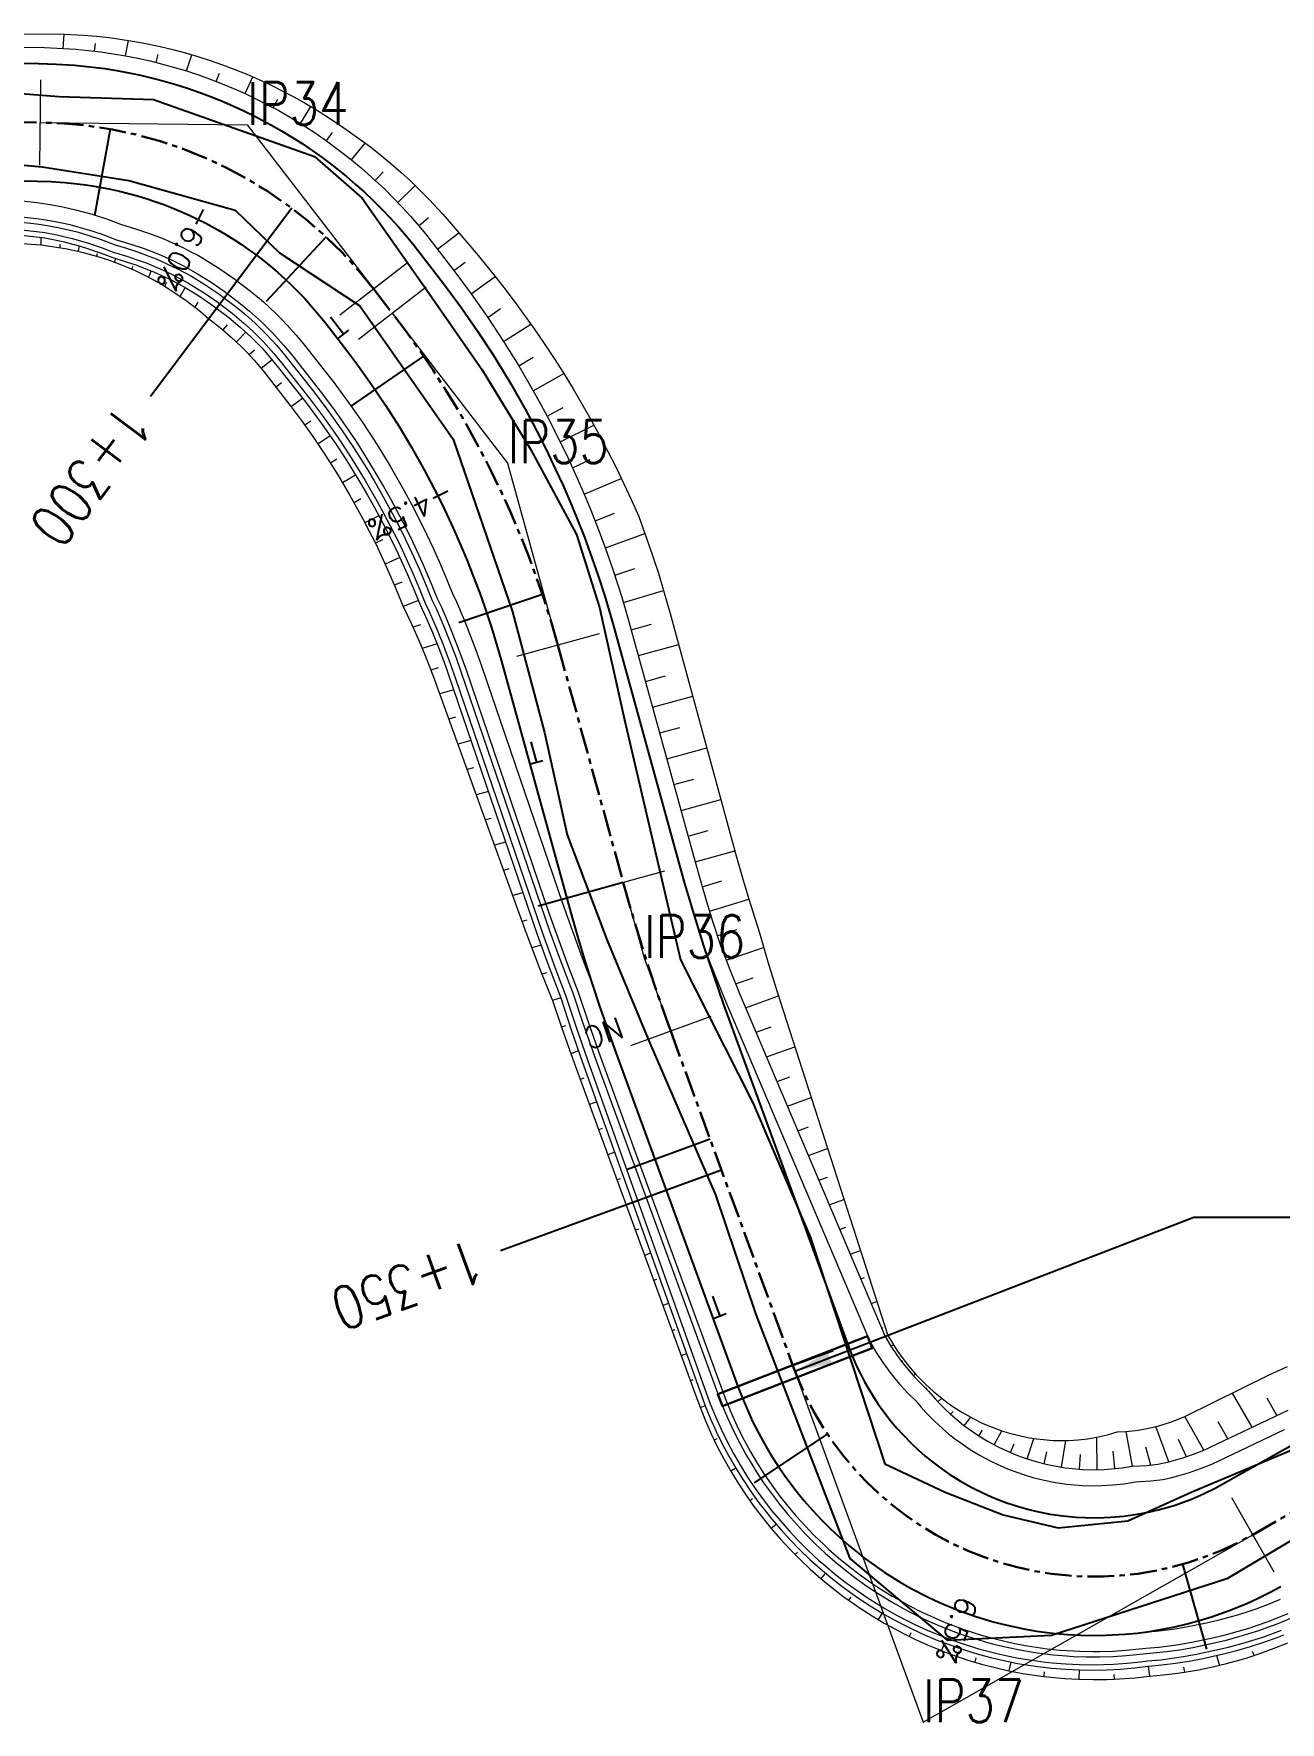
# Model space of a CAD drawing. Extents: x 337736 to 342003, y 3067251 to 3069533.
# Drawn here: x 338981.1 to 339039.4, y 3068357.6 to 3068436.5 of the extents above; entities that cross this region are included whole.
import ezdxf
from ezdxf.enums import TextEntityAlignment as Align

# ---------------------------------------------------------------- set-up
doc = ezdxf.new("R2010")
doc.units = 0
doc.header["$MEASUREMENT"] = 0
doc.linetypes.add('Center', pattern=[2, 1.25, -0.25, 0.25, -0.25])
for name, color, linetype, lineweight in [('BEC', 3, 'Continuous', 13), ('BES', 3, 'Continuous', 13), ('CFHatchLines', 4, 'Continuous', 0), ('Chainage', 7, 'Continuous', 25), ('Drain', 3, 'Continuous', 9), ('IP_Line', 150, 'Continuous', 9), ('LeftRoadExtreme', 7, 'Continuous', 13), ('PC_Callout', 6, 'Continuous', 30), ('PipeCulvert', 6, 'Continuous', 30), ('RC', 9, 'Center', 30), ('RightRoadExtreme', 7, 'Continuous', 13), ('Road Width', 6, 'Continuous', 25), ('Shoulder', 30, 'Continuous', 15)]:
    doc.layers.add(name, color=color, linetype=linetype, lineweight=lineweight)
for name, color, linetype in [('IPName', 7, 'Continuous'), ('RoadEdge', 51, 'Continuous'), ('Super-Elevation', 1, 'Continuous')]:
    doc.layers.add(name, color=color, linetype=linetype)
doc.styles.get("Standard").update_dxf_attribs({"font": 'simplex.shx'})
doc.dimstyles.new('Dimension_PC_Callout', dxfattribs={"dimtxt": 1.75, "dimasz": 1.75, "dimexe": 0.18, "dimexo": 0.0625, "dimgap": 0.875, "dimtad": 0, "dimdec": 4, "dimzin": 0, "dimdsep": 46, "dimtxsty": 'Standard', "dimcen": 0.09, "dimadec": 0, "dimazin": 0, "dimtfac": 1, "dimtdec": 4, "dimtofl": 0, "dimtmove": 0, "dimatfit": 3, "dimfxl": 1, "dimtolj": 1, "dimtzin": 0, "dimarcsym": 0})

msp = doc.modelspace()

# ---------------------------------------------------------------- linework, layer by layer
at = {"layer": 'BEC'}
for points in [[(338981.425, 3068434.371), (338981.379, 3068430.371)], [(338998.597, 3068425.804), (338995.429, 3068423.362)], [(338999.47, 3068424.673), (338996.302, 3068422.23)], [(339007.556, 3068408.471), (339003.7, 3068407.408)], [(339010.615, 3068397.376), (339006.759, 3068396.312)], [(339012.789, 3068390.58), (339009.032, 3068389.208)], [(339018.5, 3068374.945), (339014.742, 3068373.572)], [(339037.134, 3068368.102), (339039.111, 3068364.625)]]:
    msp.add_lwpolyline(points, dxfattribs=at)
at = {"layer": 'BES'}
for points in [[(338981.425, 3068434.371), (338981.379, 3068430.371)], [(338998.597, 3068425.804), (338995.429, 3068423.362)], [(338999.47, 3068424.673), (338996.302, 3068422.23)], [(339007.556, 3068408.471), (339003.7, 3068407.408)], [(339010.615, 3068397.376), (339006.759, 3068396.312)], [(339012.789, 3068390.58), (339009.032, 3068389.208)], [(339018.5, 3068374.945), (339014.742, 3068373.572)], [(339037.134, 3068368.102), (339039.111, 3068364.625)]]:
    msp.add_lwpolyline(points, dxfattribs=at)
at = {"layer": 'CFHatchLines'}
for p, q in [((338982.498, 3068435.835), (338982.535, 3068436.503)), ((338983.961, 3068435.706), (338984.003, 3068436.055)), ((338985.413, 3068435.487), (338985.545, 3068436.209)), ((338986.848, 3068435.177), (338986.941, 3068435.549)), ((338988.261, 3068434.778), (338988.502, 3068435.54)), ((338989.647, 3068434.291), (338989.797, 3068434.679)), ((338991, 3068433.719), (338991.361, 3068434.505)), ((338992.314, 3068433.064), (338992.526, 3068433.459)), ((338993.584, 3068432.328), (338994.075, 3068433.117)), ((338994.807, 3068431.514), (338995.086, 3068431.905)), ((338995.975, 3068430.625), (338996.613, 3068431.411)), ((338997.087, 3068429.665), (338997.45, 3068430.06)), ((338998.136, 3068428.637), (338998.956, 3068429.424)), ((338999.118, 3068427.546), (338999.576, 3068427.933)), ((338981.45, 3068427.005), (338981.443, 3068426.647)), ((338999.997, 3068426.446), (339000.996, 3068427.216)), ((338982.34, 3068426.681), (338982.328, 3068426.528)), ((338983.236, 3068426.609), (338983.199, 3068426.355)), ((338984.075, 3068426.229), (338984.054, 3068426.128)), ((338984.933, 3068426.014), (338984.887, 3068425.85)), ((338985.737, 3068425.637), (338985.698, 3068425.521)), ((338986.604, 3068425.439), (338986.482, 3068425.144)), ((339000.768, 3068425.445), (339001.294, 3068425.847)), ((338987.323, 3068424.897), (338987.236, 3068424.721)), ((338988.191, 3068424.66), (338987.959, 3068424.254)), ((339001.571, 3068424.364), (339002.695, 3068425.175)), ((338988.796, 3068423.971), (338988.647, 3068423.745)), ((338989.668, 3068423.689), (338989.298, 3068423.196)), ((339002.345, 3068423.261), (339002.943, 3068423.669)), ((338990.167, 3068422.913), (338989.964, 3068422.674)), ((339003.087, 3068422.136), (339004.359, 3068422.951)), ((338991.039, 3068422.569), (338990.597, 3068422.112)), ((338991.432, 3068421.728), (338991.193, 3068421.51)), ((338992.262, 3068421.283), (338991.751, 3068420.872)), ((339003.798, 3068420.992), (339004.471, 3068421.397)), ((339004.476, 3068419.828), (339005.9, 3068420.633)), ((338992.708, 3068420.195), (338992.445, 3068419.992)), ((338993.694, 3068419.484), (338993.154, 3068419.081)), ((339005.123, 3068418.646), (339005.873, 3068419.043)), ((338994.07, 3068418.416), (338993.791, 3068418.218)), ((339005.736, 3068417.447), (339007.314, 3068418.226)), ((338994.982, 3068417.723), (338994.404, 3068417.339)), ((338995.291, 3068416.629), (338994.992, 3068416.442)), ((339006.315, 3068416.231), (339007.143, 3068416.612)), ((338996.171, 3068415.891), (338995.556, 3068415.529)), ((339006.861, 3068414.999), (339008.594, 3068415.738)), ((338996.411, 3068414.775), (338996.094, 3068414.601)), ((338997.258, 3068413.993), (338996.606, 3068413.658)), ((339007.372, 3068413.752), (339008.278, 3068414.109)), ((338997.427, 3068412.862), (338997.092, 3068412.701)), ((339007.848, 3068412.492), (339009.7, 3068413.163)), ((338998.239, 3068412.037), (338997.551, 3068411.73)), ((339008.289, 3068411.219), (339009.222, 3068411.528)), ((338998.336, 3068410.893), (338997.984, 3068410.747)), ((339008.695, 3068409.935), (339010.575, 3068410.499)), ((338999.11, 3068410.027), (338998.389, 3068409.752)), ((338999.204, 3068408.899), (338998.85, 3068408.775)), ((339009.061, 3068408.656), (339010.006, 3068408.916)), ((338999.976, 3068408.004), (338999.284, 3068407.783)), ((339009.393, 3068407.451), (339011.279, 3068407.971)), ((339000.03, 3068406.874), (338999.692, 3068406.777)), ((339009.725, 3068406.246), (339010.666, 3068406.505)), ((339000.758, 3068405.848), (339000.103, 3068405.667)), ((339010.058, 3068405.041), (339011.937, 3068405.559)), ((339000.846, 3068404.575), (339000.529, 3068404.488)), ((339010.39, 3068403.836), (339011.328, 3068404.095)), ((339001.568, 3068403.478), (339000.956, 3068403.309)), ((339010.722, 3068402.631), (339012.595, 3068403.147)), ((339001.677, 3068402.212), (339001.383, 3068402.13)), ((339011.054, 3068401.426), (339011.989, 3068401.683)), ((339002.377, 3068401.107), (339001.81, 3068400.951)), ((339011.387, 3068400.221), (339013.253, 3068400.735)), ((339002.508, 3068399.847), (339002.236, 3068399.772)), ((339011.719, 3068399.016), (339012.65, 3068399.272)), ((339003.186, 3068398.737), (339002.663, 3068398.593)), ((339012.051, 3068397.811), (339013.911, 3068398.324)), ((339003.34, 3068397.483), (339003.09, 3068397.414)), ((339012.379, 3068396.653), (339013.303, 3068396.922)), ((339003.995, 3068396.367), (339003.516, 3068396.235)), ((339012.722, 3068395.502), (339014.56, 3068396.063)), ((339004.179, 3068395.095), (339003.951, 3068395.031)), ((339013.08, 3068394.355), (339013.994, 3068394.648)), ((339004.844, 3068393.919), (339004.411, 3068393.791)), ((339013.492, 3068393.226), (339015.246, 3068393.816)), ((339005.093, 3068392.622), (339004.888, 3068392.558)), ((339013.943, 3068392.112), (339014.763, 3068392.4)), ((339005.767, 3068391.46), (339005.382, 3068391.334)), ((339014.411, 3068390.998), (339015.939, 3068391.556)), ((339005.987, 3068390.15), (339005.8, 3068390.086)), ((339014.9, 3068389.846), (339015.611, 3068390.106)), ((339006.598, 3068388.974), (339006.235, 3068388.844)), ((339015.389, 3068388.694), (339016.706, 3068389.175)), ((339006.85, 3068387.704), (339006.673, 3068387.64)), ((339015.878, 3068387.542), (339016.484, 3068387.763)), ((339007.446, 3068386.592), (339007.102, 3068386.466)), ((339016.367, 3068386.39), (339017.474, 3068386.794)), ((339007.699, 3068385.353), (339007.532, 3068385.292)), ((339016.856, 3068385.238), (339017.357, 3068385.421)), ((339008.286, 3068384.237), (339007.961, 3068384.118)), ((339017.346, 3068384.086), (339018.242, 3068384.413)), ((339008.548, 3068383.001), (339008.39, 3068382.944)), ((339017.835, 3068382.934), (339018.231, 3068383.078)), ((339009.126, 3068381.882), (339008.819, 3068381.77)), ((339018.324, 3068381.781), (339019.009, 3068382.032)), ((339009.398, 3068380.65), (339009.249, 3068380.596)), ((339018.813, 3068380.629), (339019.103, 3068380.735)), ((339009.966, 3068379.527), (339009.678, 3068379.422)), ((339019.302, 3068379.477), (339019.777, 3068379.651)), ((339010.247, 3068378.299), (339010.107, 3068378.248)), ((339019.791, 3068378.325), (339019.976, 3068378.393)), ((339010.806, 3068377.173), (339010.536, 3068377.074)), ((339020.28, 3068377.173), (339020.545, 3068377.27)), ((339011.096, 3068375.947), (339010.966, 3068375.9)), ((339020.769, 3068376.021), (339020.849, 3068376.05)), ((339011.646, 3068374.818), (339011.395, 3068374.726)), ((339021.208, 3068375.183), (339021.323, 3068375.234)), ((339021.702, 3068374.467), (339021.758, 3068374.498)), ((339011.945, 3068373.596), (339011.824, 3068373.552)), ((339022.248, 3068373.803), (339022.358, 3068373.876)), ((339022.842, 3068373.196), (339022.895, 3068373.237)), ((339012.516, 3068372.389), (339012.285, 3068372.3)), ((339023.403, 3068372.578), (339023.578, 3068372.741)), ((339038.093, 3068371.386), (339037.182, 3068372.988)), ((339039.249, 3068371.935), (339038.794, 3068372.749)), ((339023.997, 3068371.993), (339024.12, 3068372.129)), ((339024.637, 3068371.46), (339024.937, 3068371.853)), ((339035.838, 3068370.32), (339034.954, 3068371.886)), ((339036.96, 3068370.85), (339036.51, 3068371.641)), ((339013.055, 3068370.846), (339012.937, 3068370.789)), ((339025.319, 3068370.982), (339025.487, 3068371.244)), ((339026.039, 3068370.563), (339026.389, 3068371.226)), ((339027.57, 3068369.91), (339027.886, 3068370.865)), ((339029.189, 3068369.521), (339029.381, 3068370.767)), ((339030.85, 3068369.405), (339030.828, 3068370.921)), ((339032.506, 3068369.567), (339032.21, 3068371.192)), ((339034.196, 3068369.772), (339033.6, 3068371.421)), ((339035.025, 3068370.01), (339034.655, 3068370.817)), ((339026.791, 3068370.205), (339026.963, 3068370.609)), ((339028.371, 3068369.682), (339028.503, 3068370.233)), ((339030.017, 3068369.428), (339030.065, 3068370.121)), ((339031.681, 3068369.452), (339031.601, 3068370.27)), ((339033.354, 3068369.622), (339033.131, 3068370.45)), ((339013.948, 3068369.477), (339013.712, 3068369.337)), ((339014.723, 3068368.038), (339014.605, 3068367.954)), ((339015.842, 3068366.846), (339015.611, 3068366.651)), ((339016.833, 3068365.547), (339016.721, 3068365.435)), ((339018.143, 3068364.568), (339017.93, 3068364.316)), ((339019.328, 3068363.441), (339019.228, 3068363.301)), ((339020.788, 3068362.705), (339020.606, 3068362.397)), ((339022.135, 3068361.778), (339022.054, 3068361.611)), ((339023.703, 3068361.307), (339023.564, 3068360.948)), ((339025.18, 3068360.604), (339025.124, 3068360.413)), ((339036.433, 3068360.722), (339036.575, 3068360.259)), ((339038.102, 3068360.927), (339038.186, 3068360.719)), ((339026.806, 3068360.414), (339026.723, 3068360.009)), ((339028.377, 3068359.952), (339028.351, 3068359.74)), ((339030.011, 3068360.048), (339029.995, 3068359.608)), ((339031.635, 3068359.839), (339031.646, 3068359.612)), ((339033.23, 3068360.219), (339033.291, 3068359.754)), ((339034.888, 3068360.172), (339034.939, 3068359.938))]:
    msp.add_line(p, q, dxfattribs=at)
at = {"layer": 'Chainage'}
for p, q in [((338993.18, 3068428.368), (338986.576, 3068419.57)), ((339013.282, 3068383.4), (339002.95, 3068379.627))]:
    msp.add_line(p, q, dxfattribs=at)
at = {"layer": 'Drain'}
for points in [[(338974.006, 3068428.44), (338981.247, 3068427.632), (338981.461, 3068427.605), (338981.84, 3068427.543), (338982.402, 3068427.432), (338983.14, 3068427.253), (338983.684, 3068427.095), (338984.219, 3068426.917), (338984.917, 3068426.65), (338985.446, 3068426.49), (338985.973, 3068426.32), (338986.492, 3068426.13), (338986.834, 3068425.993), (338987.341, 3068425.771), (338987.839, 3068425.53), (338988.166, 3068425.36), (338988.488, 3068425.181), (338989.119, 3068424.799), (338989.73, 3068424.387), (338990.47, 3068423.836), (338990.76, 3068423.607), (338991.043, 3068423.37), (338991.456, 3068423), (338991.724, 3068422.745), (338991.985, 3068422.483), (338992.488, 3068421.94), (338992.848, 3068421.516), (338994.175, 3068419.844), (338994.84, 3068418.959), (338995.482, 3068418.055), (338996.098, 3068417.133), (338996.689, 3068416.194), (338997.031, 3068415.623), (338997.363, 3068415.046), (338997.896, 3068414.072), (338998.203, 3068413.48), (338998.5, 3068412.883), (338998.787, 3068412.281), (338999.154, 3068411.471), (338999.503, 3068410.653), (338999.749, 3068410.032), (338999.946, 3068409.63), (339000.296, 3068408.808), (339000.548, 3068408.186), (339000.867, 3068407.349), (339001.095, 3068406.716), (339005.243, 3068394.582), (339005.687, 3068393.353), (339006.337, 3068391.646), (339006.75, 3068390.411), (339007.357, 3068388.692), (339013.106, 3068372.951), (339013.331, 3068372.368), (339013.575, 3068371.793), (339013.838, 3068371.226), (339014.12, 3068370.668), (339014.421, 3068370.12), (339014.739, 3068369.582), (339014.905, 3068369.317), (339015.25, 3068368.796), (339015.612, 3068368.287), (339015.991, 3068367.79), (339016.386, 3068367.306), (339016.797, 3068366.835), (339017.224, 3068366.378), (339017.666, 3068365.936), (339018.122, 3068365.509), (339018.592, 3068365.097), (339019.075, 3068364.701), (339019.572, 3068364.322), (339020.081, 3068363.959), (339020.601, 3068363.613), (339021.133, 3068363.285), (339021.403, 3068363.128), (339021.951, 3068362.826), (339022.79, 3068362.409), (339023.361, 3068362.155), (339023.94, 3068361.919), (339024.232, 3068361.809), (339024.527, 3068361.703), (339025.12, 3068361.507), (339025.719, 3068361.331), (339026.021, 3068361.25), (339026.629, 3068361.104), (339027.241, 3068360.978), (339027.857, 3068360.873), (339028.166, 3068360.828), (339028.787, 3068360.753), (339029.41, 3068360.699), (339029.722, 3068360.68), (339030.346, 3068360.658), (339030.971, 3068360.656), (339031.596, 3068360.675), (339032.219, 3068360.715), (339032.531, 3068360.743), (339033.152, 3068360.814), (339033.464, 3068360.839), (339034.088, 3068360.905), (339034.71, 3068360.992), (339035.33, 3068361.101), (339036.257, 3068361.296), (339036.876, 3068361.438), (339037.491, 3068361.602), (339038.102, 3068361.787), (339038.405, 3068361.887), (339039.009, 3068362.103), (339039.308, 3068362.219), (339039.903, 3068362.467)], [(338974.009, 3068428.69), (338981.25, 3068427.882), (338981.659, 3068427.825), (338982.042, 3068427.758), (338982.422, 3068427.681), (338982.799, 3068427.596), (338983.173, 3068427.501), (338983.726, 3068427.341), (338984.27, 3068427.162), (338984.98, 3068426.892), (338985.698, 3068426.674), (338986.231, 3068426.494), (338986.757, 3068426.295), (338987.103, 3068426.151), (338987.615, 3068425.919), (338988.119, 3068425.668), (338988.775, 3068425.304), (338989.411, 3068424.908), (338990.028, 3068424.48), (338990.776, 3068423.915), (338991.21, 3068423.556), (338991.767, 3068423.051), (338992.298, 3068422.518), (338992.554, 3068422.242), (338992.803, 3068421.959), (338993.178, 3068421.504), (338994.511, 3068419.817), (338995.176, 3068418.922), (338995.816, 3068418.009), (338996.188, 3068417.453), (338996.551, 3068416.89), (338997.135, 3068415.938), (338997.473, 3068415.359), (338997.801, 3068414.775), (338998.223, 3068413.987), (338998.528, 3068413.39), (338998.824, 3068412.787), (338999.294, 3068411.772), (338999.736, 3068410.744), (338999.983, 3068410.12), (339000.181, 3068409.715), (339000.447, 3068409.096), (339000.703, 3068408.471), (339001.029, 3068407.631), (339001.336, 3068406.782), (339005.225, 3068395.39), (339005.483, 3068394.651), (339006.108, 3068392.938), (339006.575, 3068391.724), (339007.071, 3068390.246), (339007.592, 3068388.778), (339012.996, 3068373.98), (339013.449, 3068372.749), (339013.681, 3068372.177), (339013.804, 3068371.894), (339014.063, 3068371.335), (339014.341, 3068370.785), (339014.638, 3068370.244), (339014.952, 3068369.713), (339015.284, 3068369.193), (339015.633, 3068368.685), (339015.998, 3068368.188), (339016.38, 3068367.704), (339016.778, 3068367.233), (339017.191, 3068366.776), (339017.62, 3068366.332), (339018.063, 3068365.903), (339018.29, 3068365.694), (339018.753, 3068365.288), (339019.23, 3068364.897), (339019.72, 3068364.523), (339020.222, 3068364.165), (339020.736, 3068363.824), (339021.261, 3068363.5), (339021.527, 3068363.345), (339022.068, 3068363.047), (339022.618, 3068362.768), (339023.176, 3068362.508), (339023.744, 3068362.266), (339024.03, 3068362.153), (339024.609, 3068361.939), (339025.49, 3068361.656), (339026.084, 3068361.492), (339026.985, 3068361.283), (339027.591, 3068361.169), (339028.2, 3068361.075), (339028.506, 3068361.036), (339029.12, 3068360.973), (339029.427, 3068360.949), (339030.043, 3068360.916), (339030.659, 3068360.904), (339030.968, 3068360.906), (339031.584, 3068360.925), (339032.199, 3068360.964), (339032.813, 3068361.024), (339033.119, 3068361.062), (339033.735, 3068361.116), (339034.35, 3068361.191), (339034.657, 3068361.237), (339035.269, 3068361.343), (339036.184, 3068361.535), (339036.794, 3068361.675), (339037.402, 3068361.836), (339038.005, 3068362.017), (339038.305, 3068362.116), (339038.901, 3068362.329), (339039.196, 3068362.443), (339039.783, 3068362.687)], [(338973.999, 3068427.84), (338981.24, 3068427.032), (338981.632, 3068426.975), (338982.174, 3068426.873), (338982.532, 3068426.794), (338982.886, 3068426.705), (338983.236, 3068426.609), (338983.583, 3068426.503), (338984.265, 3068426.268), (338984.764, 3068426.069), (338985.441, 3068425.863), (338985.944, 3068425.694), (338986.44, 3068425.506), (338986.767, 3068425.37), (338987.09, 3068425.226), (338987.568, 3068424.995), (338988.191, 3068424.66), (338988.796, 3068424.294), (338989.382, 3068423.898), (338990.233, 3068423.262), (338990.776, 3068422.807), (338991.296, 3068422.324), (338991.792, 3068421.816), (338992.147, 3068421.418), (338992.505, 3068420.985), (338993.827, 3068419.312), (338994.221, 3068418.789), (338994.606, 3068418.259), (338995.228, 3068417.362), (338995.708, 3068416.632), (338996.057, 3068416.077), (338996.397, 3068415.516), (338996.728, 3068414.95), (338997.049, 3068414.378), (338997.564, 3068413.412), (338998.146, 3068412.235), (338998.601, 3068411.239), (338998.945, 3068410.433), (338999.188, 3068409.822), (338999.381, 3068409.426), (338999.728, 3068408.616), (339000.057, 3068407.798), (339000.368, 3068406.972), (339000.517, 3068406.556), (339004.667, 3068394.414), (339005.113, 3068393.178), (339005.767, 3068391.46), (339006.257, 3068389.965), (339006.772, 3068388.479), (339012.404, 3068372.694), (339012.516, 3068372.389), (339012.764, 3068371.788), (339013.031, 3068371.196), (339013.318, 3068370.613), (339013.624, 3068370.04), (339013.948, 3068369.477), (339014.292, 3068368.926), (339014.653, 3068368.387), (339015.032, 3068367.86), (339015.228, 3068367.601), (339015.633, 3068367.094), (339016.055, 3068366.601), (339016.492, 3068366.122), (339016.945, 3068365.659), (339017.414, 3068365.21), (339017.897, 3068364.778), (339018.394, 3068364.362), (339018.904, 3068363.963), (339019.427, 3068363.581), (339019.694, 3068363.396), (339020.235, 3068363.041), (339020.788, 3068362.705), (339021.352, 3068362.386), (339021.926, 3068362.087), (339022.217, 3068361.945), (339022.805, 3068361.675), (339023.402, 3068361.425), (339023.703, 3068361.307), (339024.311, 3068361.087), (339024.926, 3068360.888), (339025.236, 3068360.796), (339025.861, 3068360.627), (339026.49, 3068360.48), (339027.124, 3068360.353), (339027.761, 3068360.248), (339028.081, 3068360.204), (339028.723, 3068360.13), (339029.366, 3068360.078), (339029.689, 3068360.061), (339030.011, 3068360.048), (339030.657, 3068360.039), (339031.302, 3068360.052), (339031.947, 3068360.086), (339032.268, 3068360.111), (339032.589, 3068360.142), (339033.23, 3068360.219), (339033.874, 3068360.278), (339034.517, 3068360.358), (339035.157, 3068360.46), (339035.796, 3068360.583), (339036.752, 3068360.794), (339037.388, 3068360.953), (339038.019, 3068361.135), (339038.647, 3068361.338), (339039.268, 3068361.562), (339039.577, 3068361.683)], [(338974.002, 3068428.09), (338981.243, 3068427.282), (338981.64, 3068427.225), (338982.191, 3068427.122), (338982.915, 3068426.954), (338983.625, 3068426.75), (338984.319, 3068426.512), (338984.828, 3068426.311), (338985.517, 3068426.102), (338985.859, 3068425.989), (338986.366, 3068425.804), (338986.7, 3068425.67), (338987.195, 3068425.453), (338987.681, 3068425.218), (338988.315, 3068424.877), (338988.779, 3068424.6), (338989.082, 3068424.406), (338989.673, 3068423.996), (338990.392, 3068423.454), (338990.945, 3068422.991), (338991.344, 3068422.625), (338991.855, 3068422.114), (338992.34, 3068421.577), (338992.703, 3068421.138), (338994.028, 3068419.46), (338994.684, 3068418.579), (338995.315, 3068417.68), (338995.681, 3068417.132), (338996.039, 3068416.577), (338996.614, 3068415.64), (338997.163, 3068414.687), (338997.48, 3068414.108), (338997.788, 3068413.523), (338998.183, 3068412.735), (338998.373, 3068412.338), (338998.831, 3068411.336), (338999.177, 3068410.524), (338999.422, 3068409.909), (338999.616, 3068409.511), (338999.965, 3068408.696), (339000.214, 3068408.08), (339000.532, 3068407.25), (339000.838, 3068406.388), (339004.907, 3068394.484), (339005.535, 3068392.76), (339006.004, 3068391.537), (339006.493, 3068390.047), (339007.007, 3068388.565), (339012.638, 3068372.78), (339012.75, 3068372.479), (339012.994, 3068371.885), (339013.258, 3068371.301), (339013.541, 3068370.725), (339013.843, 3068370.16), (339014.164, 3068369.605), (339014.502, 3068369.061), (339014.859, 3068368.528), (339015.234, 3068368.008), (339015.625, 3068367.501), (339016.033, 3068367.007), (339016.457, 3068366.528), (339016.897, 3068366.062), (339017.352, 3068365.612), (339017.821, 3068365.177), (339018.061, 3068364.966), (339018.552, 3068364.555), (339019.056, 3068364.161), (339019.573, 3068363.784), (339020.101, 3068363.425), (339020.642, 3068363.083), (339020.916, 3068362.92), (339021.473, 3068362.606), (339022.039, 3068362.31), (339022.326, 3068362.17), (339022.907, 3068361.903), (339023.793, 3068361.541), (339024.394, 3068361.323), (339025.307, 3068361.036), (339025.614, 3068360.95), (339026.233, 3068360.794), (339026.857, 3068360.659), (339027.17, 3068360.599), (339027.799, 3068360.495), (339028.431, 3068360.412), (339028.748, 3068360.379), (339029.384, 3068360.328), (339030.02, 3068360.298), (339030.658, 3068360.289), (339031.613, 3068360.316), (339032.248, 3068360.361), (339032.881, 3068360.426), (339033.197, 3068360.467), (339033.833, 3068360.524), (339034.468, 3068360.603), (339034.784, 3068360.65), (339035.416, 3068360.761), (339036.36, 3068360.961), (339036.989, 3068361.107), (339037.615, 3068361.275), (339038.237, 3068361.464), (339038.546, 3068361.567), (339038.854, 3068361.675), (339039.465, 3068361.906)]]:
    msp.add_lwpolyline(points, dxfattribs=at)
at = {"layer": 'IP_Line'}
for points in [[(338981.402, 3068432.371), (338991.095, 3068432.26), (338997.013, 3068424.583)], [(338997.886, 3068423.452), (339003.279, 3068416.455), (339005.628, 3068407.939)], [(339008.687, 3068396.844), (339009.658, 3068393.324), (339010.91, 3068389.894)], [(339016.621, 3068374.259), (339022.705, 3068357.6), (339038.123, 3068366.363)]]:
    msp.add_lwpolyline(points, dxfattribs=at)
at = {"layer": 'LeftRoadExtreme'}
msp.add_lwpolyline([(338974.097, 3068436.409), (338981.629, 3068436.517), (338982.535, 3068436.503), (338983.441, 3068436.454), (338984.044, 3068436.403), (338984.646, 3068436.337), (338985.246, 3068436.255), (338985.844, 3068436.159), (338986.44, 3068436.047), (338987.033, 3068435.921), (338987.624, 3068435.779), (338988.21, 3068435.623), (338988.793, 3068435.453), (338989.372, 3068435.267), (338989.947, 3068435.067), (338990.516, 3068434.853), (338991.081, 3068434.624), (338991.64, 3068434.381), (338992.192, 3068434.124), (338992.739, 3068433.854), (338993.279, 3068433.569), (338993.811, 3068433.271), (338994.337, 3068432.96), (338994.855, 3068432.635), (338995.616, 3068432.124), (338996.366, 3068431.593), (338996.858, 3068431.226), (338997.341, 3068430.847), (338997.814, 3068430.455), (338998.278, 3068430.052), (338998.733, 3068429.636), (338999.177, 3068429.209), (338999.611, 3068428.77), (339000.242, 3068428.091), (339000.648, 3068427.625), (339001.819, 3068426.249), (339002.173, 3068425.823), (339002.695, 3068425.175), (339003.207, 3068424.518), (339003.708, 3068423.853), (339004.519, 3068422.724), (339004.991, 3068422.035), (339005.451, 3068421.338), (339005.9, 3068420.633), (339006.338, 3068419.92), (339007.042, 3068418.714), (339007.448, 3068417.981), (339007.971, 3068416.992), (339008.349, 3068416.242), (339008.715, 3068415.485), (339009.068, 3068414.722), (339009.409, 3068413.952), (339009.887, 3068412.634), (339010.328, 3068411.304), (339010.575, 3068410.499), (339010.883, 3068409.421), (339013.974, 3068398.095), (339014.293, 3068396.964), (339014.56, 3068396.063), (339015.051, 3068394.494), (339015.446, 3068393.139), (339015.864, 3068391.79), (339021.055, 3068375.681), (339021.323, 3068375.234), (339021.513, 3068374.946), (339021.712, 3068374.666), (339022.026, 3068374.261), (339022.358, 3068373.876), (339022.589, 3068373.63), (339022.826, 3068373.394), (339023.195, 3068373.057), (339023.578, 3068372.741), (339023.84, 3068372.543), (339024.107, 3068372.355), (339024.517, 3068372.093), (339024.796, 3068371.93), (339025.079, 3068371.779), (339025.509, 3068371.57), (339025.947, 3068371.386), (339026.389, 3068371.226), (339026.686, 3068371.132), (339027.135, 3068371.012), (339027.585, 3068370.916), (339028.036, 3068370.843), (339028.337, 3068370.808), (339028.786, 3068370.775), (339029.233, 3068370.765), (339029.528, 3068370.771), (339029.968, 3068370.799), (339030.402, 3068370.85), (339030.828, 3068370.921), (339031.109, 3068370.981), (339031.385, 3068371.05), (339031.792, 3068371.17), (339032.21, 3068371.192), (339032.489, 3068371.219), (339032.767, 3068371.255), (339033.185, 3068371.327), (339033.738, 3068371.457), (339034.284, 3068371.624), (339034.688, 3068371.774), (339034.954, 3068371.886), (339038.898, 3068373.836), (339039.747, 3068374.225)], dxfattribs=at)
at = {"layer": 'PipeCulvert'}
msp.add_lwpolyline([(339020.106, 3068375.637), (339020.322, 3068375.077), (339013.324, 3068372.379), (339013.108, 3068372.939), (339020.106, 3068375.637)], dxfattribs=at)
at = {"layer": 'RC', "linetype": 'Center'}
msp.add_lwpolyline([(338951.996, 3068432.707), (338981.402, 3068432.371), (338981.402, 3068432.371, -0.229563), (338997.013, 3068424.583), (338997.013, 3068424.583), (338997.886, 3068423.452), (338997.886, 3068423.452, -0.097227), (339005.628, 3068407.939), (339005.628, 3068407.939), (339008.687, 3068396.844), (339008.687, 3068396.844, 0.020277), (339010.91, 3068389.894), (339010.91, 3068389.894), (339016.621, 3068374.259), (339016.621, 3068374.259, 0.463916), (339038.123, 3068366.363), (339038.123, 3068366.363), (339041.209, 3068368.117)], format="xyb", dxfattribs=at)
at = {"layer": 'RightRoadExtreme'}
msp.add_lwpolyline([(338973.991, 3068427.178), (338981.443, 3068426.647), (338981.976, 3068426.582), (338982.679, 3068426.465), (338983.372, 3068426.314), (338984.054, 3068426.128), (338984.557, 3068425.967), (338985.215, 3068425.724), (338985.857, 3068425.45), (338986.482, 3068425.144), (338987.088, 3068424.809), (338987.674, 3068424.446), (338988.238, 3068424.055), (338988.647, 3068423.745), (338988.912, 3068423.53), (338989.298, 3068423.196), (338989.568, 3068422.993), (338989.964, 3068422.674), (338990.348, 3068422.342), (338990.84, 3068421.876), (338991.077, 3068421.634), (338991.421, 3068421.259), (338991.858, 3068420.741), (338993.154, 3068419.081), (338993.665, 3068418.392), (338994.162, 3068417.693), (338994.76, 3068416.803), (338995.334, 3068415.896), (338995.882, 3068414.974), (338996.199, 3068414.413), (338996.506, 3068413.848), (338996.804, 3068413.277), (338997.092, 3068412.701), (338997.462, 3068411.925), (338997.728, 3068411.338), (338998.067, 3068410.549), (338998.389, 3068409.752), (338998.76, 3068408.972), (338999.2, 3068407.983), (338999.532, 3068407.181), (338999.848, 3068406.371), (339004.133, 3068394.534), (339004.792, 3068392.804), (339005.382, 3068391.334), (339005.8, 3068390.086), (339006.324, 3068388.596), (339012.169, 3068372.608), (339012.531, 3068371.689), (339012.796, 3068371.087), (339013.082, 3068370.493), (339013.387, 3068369.91), (339013.712, 3068369.337), (339014.055, 3068368.775), (339014.417, 3068368.225), (339014.797, 3068367.687), (339015.195, 3068367.162), (339015.611, 3068366.651), (339016.043, 3068366.153), (339016.491, 3068365.671), (339016.956, 3068365.203), (339017.435, 3068364.751), (339017.93, 3068364.316), (339018.439, 3068363.897), (339018.961, 3068363.495), (339019.497, 3068363.111), (339019.77, 3068362.925), (339020.324, 3068362.568), (339020.89, 3068362.23), (339021.177, 3068362.068), (339021.759, 3068361.758), (339022.352, 3068361.468), (339022.953, 3068361.198), (339023.258, 3068361.07), (339023.872, 3068360.83), (339024.182, 3068360.718), (339024.808, 3068360.509), (339025.441, 3068360.321), (339026.079, 3068360.155), (339026.723, 3068360.009), (339027.371, 3068359.885), (339028.023, 3068359.783), (339028.351, 3068359.74), (339028.679, 3068359.703), (339029.336, 3068359.644), (339029.995, 3068359.608), (339030.656, 3068359.593), (339031.316, 3068359.6), (339031.646, 3068359.612), (339032.634, 3068359.681), (339033.291, 3068359.754), (339033.951, 3068359.811), (339034.61, 3068359.89), (339034.939, 3068359.938), (339035.595, 3068360.05), (339036.249, 3068360.184), (339036.899, 3068360.34), (339037.545, 3068360.519), (339037.866, 3068360.616), (339038.504, 3068360.827), (339039.136, 3068361.06), (339039.761, 3068361.315)], dxfattribs=at)
at = {"layer": 'Road Width'}
for points in [[(338951.35, 3068435.466), (338981.333, 3068435.122), (338982.172, 3068435.1), (338983.023, 3068435.047), (338983.872, 3068434.962), (338984.436, 3068434.887), (338984.997, 3068434.799), (338985.557, 3068434.696), (338986.113, 3068434.579), (338986.667, 3068434.449), (338987.217, 3068434.305), (338987.764, 3068434.147), (338988.306, 3068433.975), (338988.844, 3068433.79), (338989.377, 3068433.592), (338989.904, 3068433.38), (338990.427, 3068433.155), (338990.944, 3068432.918), (338991.454, 3068432.667), (338992.208, 3068432.267), (338992.702, 3068431.985), (338993.188, 3068431.691), (338993.667, 3068431.385), (338994.139, 3068431.066), (338994.602, 3068430.736), (338995.057, 3068430.395), (338995.723, 3068429.862), (338996.155, 3068429.493), (338996.579, 3068429.113), (338996.992, 3068428.723), (338997.396, 3068428.322), (338997.79, 3068427.911), (338998.173, 3068427.491), (338998.546, 3068427.062), (338998.907, 3068426.623), (339000.333, 3068424.778), (339001.118, 3068423.709), (339001.873, 3068422.619), (339002.598, 3068421.508), (339003.018, 3068420.832), (339003.426, 3068420.149), (339004.082, 3068418.996), (339004.46, 3068418.296), (339004.826, 3068417.589), (339005.18, 3068416.876), (339005.522, 3068416.158), (339005.853, 3068415.434), (339006.274, 3068414.46), (339006.576, 3068413.724), (339006.866, 3068412.983), (339007.143, 3068412.237), (339007.493, 3068411.235), (339007.821, 3068410.226), (339008.199, 3068408.955), (339011.524, 3068396.91), (339011.934, 3068395.515), (339012.441, 3068393.896), (339012.9, 3068392.516), (339013.382, 3068391.144), (339019.281, 3068374.997), (339019.434, 3068374.619), (339019.6, 3068374.246), (339019.778, 3068373.878), (339019.968, 3068373.517), (339020.17, 3068373.162), (339020.384, 3068372.814), (339020.61, 3068372.474), (339020.969, 3068371.978), (339021.222, 3068371.657), (339021.485, 3068371.345), (339021.759, 3068371.042), (339022.188, 3068370.605), (339022.486, 3068370.326), (339022.793, 3068370.057), (339023.109, 3068369.798), (339023.598, 3068369.43), (339023.935, 3068369.199), (339024.453, 3068368.873), (339024.988, 3068368.573), (339025.536, 3068368.301), (339025.909, 3068368.135), (339026.478, 3068367.909), (339027.058, 3068367.712), (339027.647, 3068367.544), (339028.044, 3068367.448), (339028.645, 3068367.33), (339029.251, 3068367.242), (339029.861, 3068367.184), (339030.268, 3068367.162), (339030.881, 3068367.155), (339031.493, 3068367.179), (339032.103, 3068367.234), (339032.508, 3068367.287), (339032.91, 3068367.353), (339033.311, 3068367.433), (339033.708, 3068367.527), (339034.103, 3068367.633), (339034.493, 3068367.753), (339034.879, 3068367.885), (339035.261, 3068368.031), (339035.823, 3068368.272), (339036.373, 3068368.542), (339036.732, 3068368.737), (339040.244, 3068370.728)], [(338951.512, 3068429.963), (338981.27, 3068429.622), (338981.93, 3068429.606), (338982.576, 3068429.565), (338983.005, 3068429.525), (338983.433, 3068429.474), (338983.86, 3068429.412), (338984.285, 3068429.339), (338984.708, 3068429.256), (338985.129, 3068429.163), (338985.548, 3068429.058), (338985.964, 3068428.944), (338986.376, 3068428.819), (338986.786, 3068428.684), (338987.192, 3068428.538), (338987.594, 3068428.383), (338987.992, 3068428.217), (338988.386, 3068428.042), (338988.776, 3068427.857), (338989.16, 3068427.662), (338989.728, 3068427.352), (338990.1, 3068427.133), (338990.466, 3068426.905), (338990.826, 3068426.669), (338991.181, 3068426.423), (338991.529, 3068426.168), (338991.871, 3068425.905), (338992.205, 3068425.634), (338992.534, 3068425.354), (338992.854, 3068425.066), (338993.168, 3068424.77), (338993.474, 3068424.466), (338993.773, 3068424.155), (338994.063, 3068423.836), (338994.346, 3068423.51), (338994.754, 3068423.009), (338995.804, 3068421.648), (338996.227, 3068421.085), (338996.911, 3068420.131), (338997.569, 3068419.159), (338998.199, 3068418.169), (338998.801, 3068417.162), (338999.376, 3068416.139), (338999.707, 3068415.517), (339000.027, 3068414.89), (339000.337, 3068414.258), (339000.734, 3068413.407), (339001.019, 3068412.763), (339001.382, 3068411.897), (339001.642, 3068411.243), (339001.972, 3068410.364), (339002.206, 3068409.7), (339002.501, 3068408.809), (339002.709, 3068408.136), (339002.97, 3068407.234), (339006.305, 3068395.158), (339006.595, 3068394.169), (339006.896, 3068393.184), (339007.208, 3068392.202), (339007.613, 3068390.979), (339007.95, 3068390.005), (339008.297, 3068389.034), (339014.045, 3068373.295), (339014.258, 3068372.743), (339014.489, 3068372.199), (339014.738, 3068371.662), (339015.005, 3068371.134), (339015.289, 3068370.615), (339015.591, 3068370.106), (339015.909, 3068369.607), (339016.244, 3068369.12), (339016.776, 3068368.409), (339017.15, 3068367.951), (339017.539, 3068367.506), (339017.943, 3068367.073), (339018.361, 3068366.655), (339018.793, 3068366.25), (339019.238, 3068365.86), (339019.696, 3068365.485), (339019.929, 3068365.304), (339020.405, 3068364.952), (339020.893, 3068364.617), (339021.644, 3068364.145), (339022.158, 3068363.851), (339022.946, 3068363.443), (339023.482, 3068363.193), (339024.301, 3068362.852), (339025.136, 3068362.552), (339025.986, 3068362.295), (339026.559, 3068362.147), (339027.426, 3068361.961), (339028.009, 3068361.861), (339028.89, 3068361.748), (339029.479, 3068361.697), (339030.366, 3068361.658), (339031.253, 3068361.663), (339032.139, 3068361.712), (339032.728, 3068361.769), (339033.314, 3068361.846), (339033.898, 3068361.943), (339034.478, 3068362.059), (339035.054, 3068362.194), (339035.625, 3068362.348), (339036.191, 3068362.522), (339037.028, 3068362.817), (339037.849, 3068363.153), (339038.387, 3068363.4), (339038.916, 3068363.665), (339039.436, 3068363.947)]]:
    msp.add_lwpolyline(points, dxfattribs=at)
at = {"layer": 'RoadEdge'}
for points in [[(338974.122, 3068434.223, 1435.922), (338982.304, 3068433.587, 1435.999), (338986.719, 3068433.45, 1436.263), (338994.249, 3068430.776, 1435.923), (338996.478, 3068428.829, 1435.767), (338999.496, 3068424.535, 1435.228), (339002.085, 3068420.805, 1434.948), (339004.346, 3068417.103, 1434.675), (339006.494, 3068413.109, 1434.444), (339007.573, 3068409.704, 1433.863), (339008.748, 3068404.444, 1433.473), (339011.366, 3068393.228, 1432.298), (339014.769, 3068386.514, 1431.628), (339017.42, 3068380.285, 1431.365), (339020.926, 3068369.678, 1430.857), (339023.749, 3068368.353, 1430.715), (339026.447, 3068367.301, 1430.701), (339029.019, 3068366.693, 1430.744), (339032.278, 3068367.02, 1430.822), (339035.254, 3068368.359, 1431.064), (339042.847, 3068371.545, 1431.458)], [(338977.128, 3068430.698, 1435.991), (338981.51, 3068430.294, 1435.928), (338985.559, 3068429.653, 1435.935), (338990.528, 3068428.266, 1435.607), (338992.606, 3068426.283, 1435.727), (338996.368, 3068423.805, 1435.161), (339000.727, 3068417.576, 1434.659), (339003.508, 3068409.505, 1434.229), (339004.999, 3068403.863, 1433.582), (339006.06, 3068399.071, 1433.192), (339007.93, 3068394.14, 1432.133), (339009.922, 3068389.335, 1431.706), (339012.997, 3068382.247, 1431.287), (339014.883, 3068376.65, 1431.038), (339019.283, 3068365.259, 1430.823), (339023.835, 3068361.438, 1430.833), (339028.722, 3068361.67, 1430.861), (339036.956, 3068364.329, 1431.124), (339043.894, 3068368.466, 1431.463)]]:
    msp.add_polyline3d(points, dxfattribs=at)
at = {"layer": 'Shoulder'}
for points in [[(338974.092, 3068435.955), (338981.617, 3068435.868), (338982.204, 3068435.85), (338983.084, 3068435.794), (338983.669, 3068435.739), (338984.252, 3068435.67), (338984.834, 3068435.585), (338985.413, 3068435.487), (338985.989, 3068435.374), (338986.563, 3068435.246), (338987.133, 3068435.104), (338987.699, 3068434.948), (338988.261, 3068434.778), (338988.819, 3068434.594), (338989.372, 3068434.396), (338989.92, 3068434.184), (338990.463, 3068433.958), (338991, 3068433.719), (338991.53, 3068433.467), (338992.054, 3068433.202), (338992.571, 3068432.923), (338993.082, 3068432.632), (338993.833, 3068432.171), (338994.324, 3068431.849), (338994.807, 3068431.514), (338995.515, 3068430.989), (338995.975, 3068430.625), (338996.427, 3068430.249), (338997.087, 3068429.665), (338997.514, 3068429.262), (338997.931, 3068428.848), (338998.338, 3068428.424), (338998.733, 3068427.99), (338999.118, 3068427.546), (338999.492, 3068427.093), (339000.768, 3068425.445), (339001.571, 3068424.364), (339002.345, 3068423.261), (339003.087, 3068422.136), (339003.798, 3068420.992), (339004.476, 3068419.828), (339004.739, 3068419.358), (339005.123, 3068418.646), (339005.616, 3068417.688), (339006.088, 3068416.719), (339006.538, 3068415.74), (339006.861, 3068414.999), (339007.172, 3068414.253), (339007.567, 3068413.25), (339007.939, 3068412.239), (339008.204, 3068411.475), (339008.617, 3068410.192), (339008.921, 3068409.158), (339012.051, 3068397.811), (339012.312, 3068396.884), (339012.582, 3068395.962), (339012.863, 3068395.043), (339013.228, 3068393.898), (339013.67, 3068392.78), (339014.127, 3068391.668), (339020.671, 3068376.251), (339020.939, 3068375.636), (339021.208, 3068375.183), (339021.498, 3068374.747), (339021.702, 3068374.467), (339021.914, 3068374.195), (339022.248, 3068373.803), (339022.599, 3068373.432), (339022.964, 3068373.08), (339023.29, 3068372.701), (339023.518, 3068372.457), (339023.753, 3068372.221), (339023.997, 3068371.993), (339024.375, 3068371.667), (339024.637, 3068371.46), (339024.905, 3068371.262), (339025.319, 3068370.982), (339025.747, 3068370.723), (339026.187, 3068370.486), (339026.486, 3068370.34), (339026.945, 3068370.14), (339027.256, 3068370.02), (339027.57, 3068369.91), (339028.049, 3068369.765), (339028.534, 3068369.644), (339028.86, 3068369.577), (339029.354, 3068369.497), (339029.851, 3068369.441), (339030.183, 3068369.418), (339030.683, 3068369.404), (339031.183, 3068369.415), (339031.515, 3068369.437), (339032.012, 3068369.489), (339032.506, 3068369.567), (339033.184, 3068369.606), (339033.694, 3068369.663), (339034.196, 3068369.772), (339034.529, 3068369.859), (339034.861, 3068369.957), (339035.353, 3068370.126), (339035.838, 3068370.32), (339039.781, 3068372.183)], [(338974.083, 3068435.205), (338981.603, 3068435.118), (338982.456, 3068435.086), (338983.023, 3068435.047), (338983.589, 3068434.994), (338984.154, 3068434.926), (338984.717, 3068434.845), (338985.277, 3068434.749), (338985.835, 3068434.639), (338986.391, 3068434.516), (338986.943, 3068434.379), (338987.491, 3068434.228), (338988.035, 3068434.063), (338988.575, 3068433.885), (338989.111, 3068433.693), (338989.641, 3068433.488), (338990.166, 3068433.269), (338990.686, 3068433.038), (338991.2, 3068432.794), (338991.707, 3068432.537), (338992.456, 3068432.128), (338992.946, 3068431.84), (338993.429, 3068431.539), (338994.139, 3068431.066), (338994.602, 3068430.736), (338995.057, 3068430.395), (338995.723, 3068429.862), (338996.155, 3068429.493), (338996.579, 3068429.113), (338996.992, 3068428.723), (338997.396, 3068428.322), (338997.79, 3068427.911), (338998.173, 3068427.491), (338998.546, 3068427.062), (338998.907, 3068426.623), (339000.172, 3068424.989), (339000.963, 3068423.925), (339001.725, 3068422.839), (339002.455, 3068421.732), (339003.155, 3068420.605), (339003.823, 3068419.46), (339004.46, 3068418.296), (339004.945, 3068417.352), (339005.41, 3068416.398), (339005.853, 3068415.434), (339006.171, 3068414.705), (339006.477, 3068413.97), (339006.866, 3068412.983), (339007.233, 3068411.987), (339007.493, 3068411.235), (339007.9, 3068409.973), (339008.199, 3068408.955), (339011.328, 3068397.611), (339011.524, 3068396.91), (339011.864, 3068395.747), (339012.147, 3068394.82), (339012.516, 3068393.665), (339012.87, 3068392.762), (339013.421, 3068391.415), (339019.673, 3068376.685), (339020.239, 3068375.367), (339020.522, 3068374.879), (339020.828, 3068374.409), (339021.155, 3068373.958), (339021.385, 3068373.669), (339021.623, 3068373.389), (339021.995, 3068372.987), (339022.383, 3068372.606), (339022.615, 3068372.332), (339022.855, 3068372.066), (339023.231, 3068371.683), (339023.627, 3068371.318), (339023.9, 3068371.087), (339024.181, 3068370.865), (339024.469, 3068370.652), (339024.915, 3068370.351), (339025.374, 3068370.072), (339025.847, 3068369.817), (339026.17, 3068369.66), (339026.662, 3068369.446), (339026.996, 3068369.316), (339027.505, 3068369.143), (339027.849, 3068369.042), (339028.371, 3068368.912), (339028.898, 3068368.808), (339029.43, 3068368.731), (339029.786, 3068368.694), (339030.144, 3068368.669), (339030.681, 3068368.654), (339031.039, 3068368.659), (339031.576, 3068368.689), (339032.11, 3068368.746), (339032.641, 3068368.829), (339033.367, 3068368.879), (339033.914, 3068368.946), (339034.273, 3068369.023), (339034.63, 3068369.113), (339035.162, 3068369.27), (339035.688, 3068369.455), (339036.207, 3068369.667), (339039.616, 3068371.281)], [(338974.017, 3068429.44), (338981.258, 3068428.632), (338981.884, 3068428.542), (338982.483, 3068428.429), (338983.075, 3068428.294), (338983.852, 3068428.081), (338984.612, 3068427.83), (338985.17, 3068427.617), (338985.924, 3068427.389), (338986.484, 3068427.2), (338987.036, 3068426.991), (338987.58, 3068426.761), (338988.115, 3068426.51), (338988.466, 3068426.332), (338988.813, 3068426.146), (338989.155, 3068425.95), (338989.823, 3068425.535), (338990.47, 3068425.086), (338991.256, 3068424.492), (338991.561, 3068424.242), (338991.859, 3068423.984), (338992.437, 3068423.446), (338992.716, 3068423.166), (338992.987, 3068422.879), (338993.382, 3068422.436), (338993.772, 3068421.962), (338994.696, 3068420.8), (338995.114, 3068420.262), (338995.791, 3068419.351), (338996.443, 3068418.421), (338997.069, 3068417.472), (338997.432, 3068416.894), (338997.786, 3068416.311), (338998.353, 3068415.325), (338998.894, 3068414.323), (338999.505, 3068413.101), (338999.796, 3068412.482), (339000.076, 3068411.858), (339000.346, 3068411.23), (339000.686, 3068410.383), (339000.886, 3068409.971), (339001.244, 3068409.128), (339001.501, 3068408.49), (339001.827, 3068407.631), (339002.059, 3068406.982), (339005.863, 3068395.838), (339006.29, 3068394.617), (339006.824, 3068393.161), (339007.288, 3068391.957), (339007.696, 3068390.735), (339008.209, 3068389.277), (339013.872, 3068373.768), (339014.149, 3068373.018), (339014.371, 3068372.47), (339014.489, 3068372.199), (339014.611, 3068371.929), (339014.869, 3068371.397), (339015.145, 3068370.873), (339015.438, 3068370.359), (339015.748, 3068369.855), (339016.074, 3068369.362), (339016.417, 3068368.88), (339016.776, 3068368.409), (339017.15, 3068367.951), (339017.539, 3068367.506), (339017.943, 3068367.073), (339018.361, 3068366.655), (339018.793, 3068366.25), (339019.238, 3068365.86), (339019.696, 3068365.485), (339020.166, 3068365.126), (339020.648, 3068364.782), (339021.14, 3068364.455), (339021.644, 3068364.145), (339022.158, 3068363.851), (339022.681, 3068363.574), (339022.946, 3068363.443), (339023.482, 3068363.193), (339024.026, 3068362.961), (339024.301, 3068362.852), (339024.578, 3068362.747), (339025.136, 3068362.552), (339025.701, 3068362.376), (339026.271, 3068362.218), (339027.136, 3068362.018), (339028.009, 3068361.861), (339028.596, 3068361.781), (339029.184, 3068361.72), (339029.479, 3068361.697), (339030.07, 3068361.666), (339030.661, 3068361.654), (339031.549, 3068361.674), (339032.139, 3068361.712), (339032.434, 3068361.738), (339033.021, 3068361.805), (339033.613, 3068361.856), (339034.498, 3068361.97), (339035.086, 3068362.07), (339035.964, 3068362.252), (339036.551, 3068362.384), (339037.135, 3068362.537), (339037.425, 3068362.62), (339038.003, 3068362.803), (339038.29, 3068362.901), (339038.861, 3068363.114), (339039.426, 3068363.346)], [(338974.009, 3068428.69), (338981.25, 3068427.882), (338981.659, 3068427.825), (338982.042, 3068427.758), (338982.422, 3068427.681), (338982.799, 3068427.596), (338983.173, 3068427.501), (338983.726, 3068427.341), (338984.27, 3068427.162), (338984.98, 3068426.892), (338985.698, 3068426.674), (338986.231, 3068426.494), (338986.757, 3068426.295), (338987.103, 3068426.151), (338987.615, 3068425.919), (338988.119, 3068425.668), (338988.775, 3068425.304), (338989.411, 3068424.908), (338990.028, 3068424.48), (338990.776, 3068423.915), (338991.21, 3068423.556), (338991.767, 3068423.051), (338992.298, 3068422.518), (338992.554, 3068422.242), (338992.803, 3068421.959), (338993.178, 3068421.504), (338994.511, 3068419.817), (338995.176, 3068418.922), (338995.816, 3068418.009), (338996.188, 3068417.453), (338996.551, 3068416.89), (338997.135, 3068415.938), (338997.473, 3068415.359), (338997.801, 3068414.775), (338998.223, 3068413.987), (338998.528, 3068413.39), (338998.824, 3068412.787), (338999.294, 3068411.772), (338999.736, 3068410.744), (338999.983, 3068410.12), (339000.181, 3068409.715), (339000.447, 3068409.096), (339000.703, 3068408.471), (339001.029, 3068407.631), (339001.336, 3068406.782), (339005.225, 3068395.39), (339005.483, 3068394.651), (339006.108, 3068392.938), (339006.575, 3068391.724), (339007.071, 3068390.246), (339007.592, 3068388.778), (339012.996, 3068373.98), (339013.449, 3068372.749), (339013.681, 3068372.177), (339013.804, 3068371.894), (339014.063, 3068371.335), (339014.341, 3068370.785), (339014.638, 3068370.244), (339014.952, 3068369.713), (339015.284, 3068369.193), (339015.633, 3068368.685), (339015.998, 3068368.188), (339016.38, 3068367.704), (339016.778, 3068367.233), (339017.191, 3068366.776), (339017.62, 3068366.332), (339018.063, 3068365.903), (339018.29, 3068365.694), (339018.753, 3068365.288), (339019.23, 3068364.897), (339019.72, 3068364.523), (339020.222, 3068364.165), (339020.736, 3068363.824), (339021.261, 3068363.5), (339021.527, 3068363.345), (339022.068, 3068363.047), (339022.618, 3068362.768), (339023.176, 3068362.508), (339023.744, 3068362.266), (339024.03, 3068362.153), (339024.609, 3068361.939), (339025.49, 3068361.656), (339026.084, 3068361.492), (339026.985, 3068361.283), (339027.591, 3068361.169), (339028.2, 3068361.075), (339028.506, 3068361.036), (339029.12, 3068360.973), (339029.427, 3068360.949), (339030.043, 3068360.916), (339030.659, 3068360.904), (339030.968, 3068360.906), (339031.584, 3068360.925), (339032.199, 3068360.964), (339032.813, 3068361.024), (339033.119, 3068361.062), (339033.735, 3068361.116), (339034.35, 3068361.191), (339034.657, 3068361.237), (339035.269, 3068361.343), (339036.184, 3068361.535), (339036.794, 3068361.675), (339037.402, 3068361.836), (339038.005, 3068362.017), (339038.305, 3068362.116), (339038.901, 3068362.329), (339039.196, 3068362.443), (339039.783, 3068362.687)]]:
    msp.add_lwpolyline(points, dxfattribs=at)
at = {"layer": 'Super-Elevation'}
for p, q in [((338984.684, 3068432.062), (338983.96, 3068428.001)), ((338994.792, 3068427.019), (338991.984, 3068423.998)), ((338999.342, 3068421.451), (338995.942, 3068419.116)), ((339004.904, 3068410.306), (339000.994, 3068408.992)), ((339008.687, 3068396.844), (339004.711, 3068395.748)), ((339012.753, 3068384.849), (339008.878, 3068383.434)), ((339018.234, 3068371.078), (339014.803, 3068368.788)), ((339034.834, 3068364.982), (339035.968, 3068361.016))]:
    msp.add_line(p, q, dxfattribs=at)

# ---------------------------------------------------------------- texts
at = {"layer": 'Chainage', "width": 0.8}
for s, rotation, p in [('1+300', 233.10885, (338985.976, 3068418.77)), ('1+350', 200.06304, (339002.01, 3068379.283))]:
    msp.add_text(s, height=2, rotation=rotation, dxfattribs=at).set_placement(p, align=Align.MIDDLE_LEFT)
at = {"layer": 'IPName', "width": 0.8}
for s, p in [('IP34', (338991.095, 3068432.26)), ('IP35', (339003.279, 3068416.455)), ('IP36', (339009.658, 3068393.324)), ('IP37', (339022.705, 3068357.6))]:
    msp.add_text(s, height=2, dxfattribs=at).set_placement(p)
at = {"layer": 'Super-Elevation'}
for s, rotation, p in [('-6.0%', 243.48729, (338989.181, 3068428.423)), ('T', 217.62937, (338995.564, 3068423.085)), ('-4.5%', 206.52291, (339000.665, 3068415.151)), ('T', 195.41645, (339004.84, 3068403.036)), ('NC', 199.44933, (339008.64, 3068390.115)), ('T', 200.06304, (339013.363, 3068377.167)), ('6.5%', 249.8377, (339024.83, 3068363.387))]:
    msp.add_text(s, height=1, rotation=rotation, dxfattribs=at).set_placement(p, align=Align.MIDDLE_LEFT)

# ---------------------------------------------------------------- leaders
at = {"layer": 'PC_Callout', "annotation_type": 0, "has_hookline": 1, "hookline_direction": 0, "text_width": 26.333}
msp.add_leader([(339016.715, 3068374.008), (339035.376, 3068381.203), (339040.376, 3068381.203)], dimstyle='Dimension_PC_Callout', dxfattribs=at)

doc.saveas('drawing.dxf')
